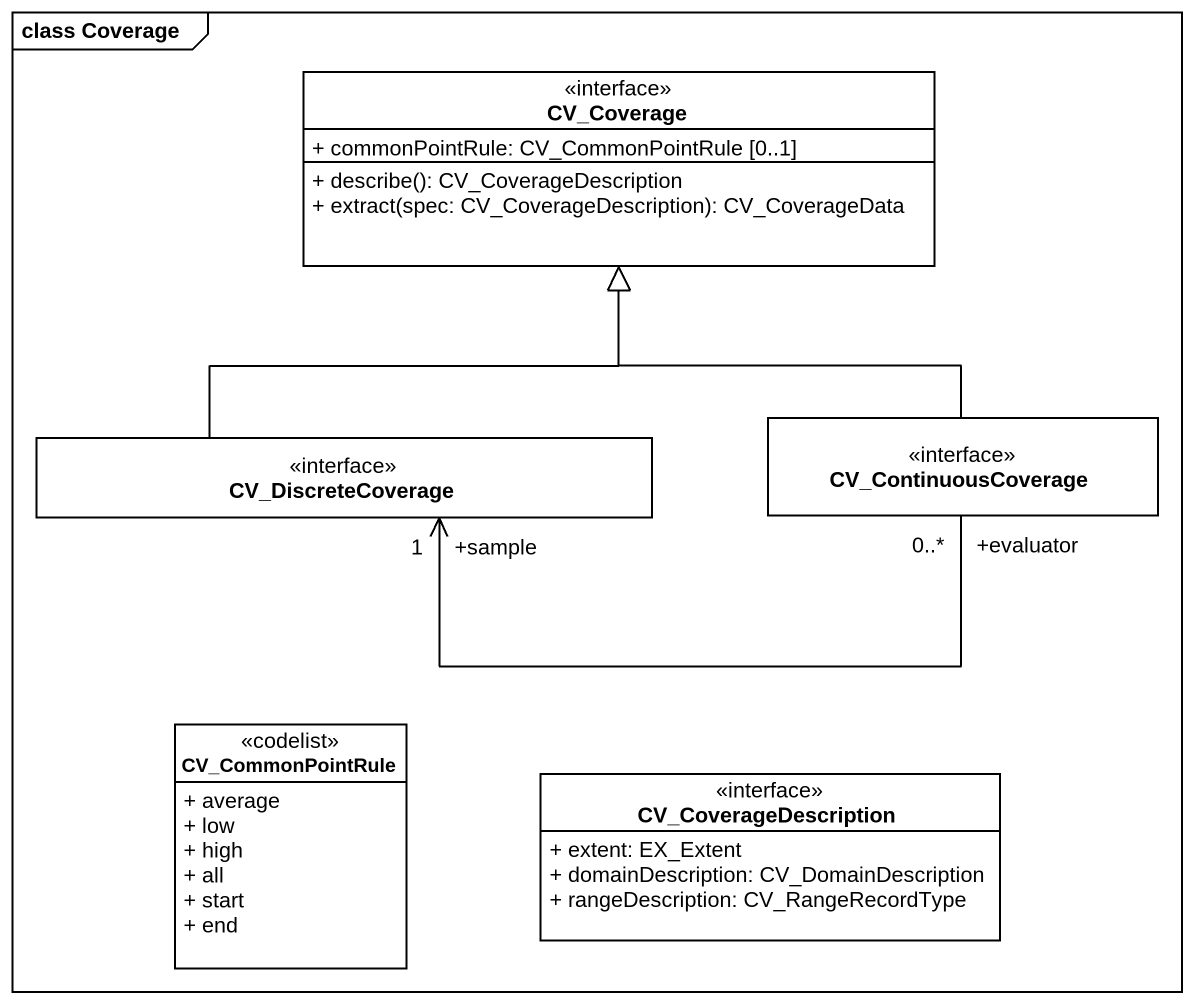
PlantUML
@startuml
mainframe class Coverage
hide circle
hide empty members
skinparam classAttributeIconSize 0
class CV_Coverage <<interface>> {
  + commonPointRule: CV_CommonPointRule [0..1]
  + describe(): CV_CoverageDescription
  + extract(spec: CV_CoverageDescription): CV_CoverageData
}
class CV_DiscreteCoverage <<interface>>
class CV_ContinuousCoverage <<interface>>
class CV_CommonPointRule <<codelist>> {
  + average
  + low
  + high
  + all
  + start
  + end
}
class CV_CoverageDescription <<interface>> {
  + extent: EX_Extent
  + domainDescription: CV_DomainDescription
  + rangeDescription: CV_RangeRecordType
}
CV_DiscreteCoverage -up-|> CV_Coverage
CV_DiscreteCoverage "+sample\n1" <-right- "+evaluator\n0..*" CV_ContinuousCoverage
CV_ContinuousCoverage -up-|> CV_Coverage
@enduml
